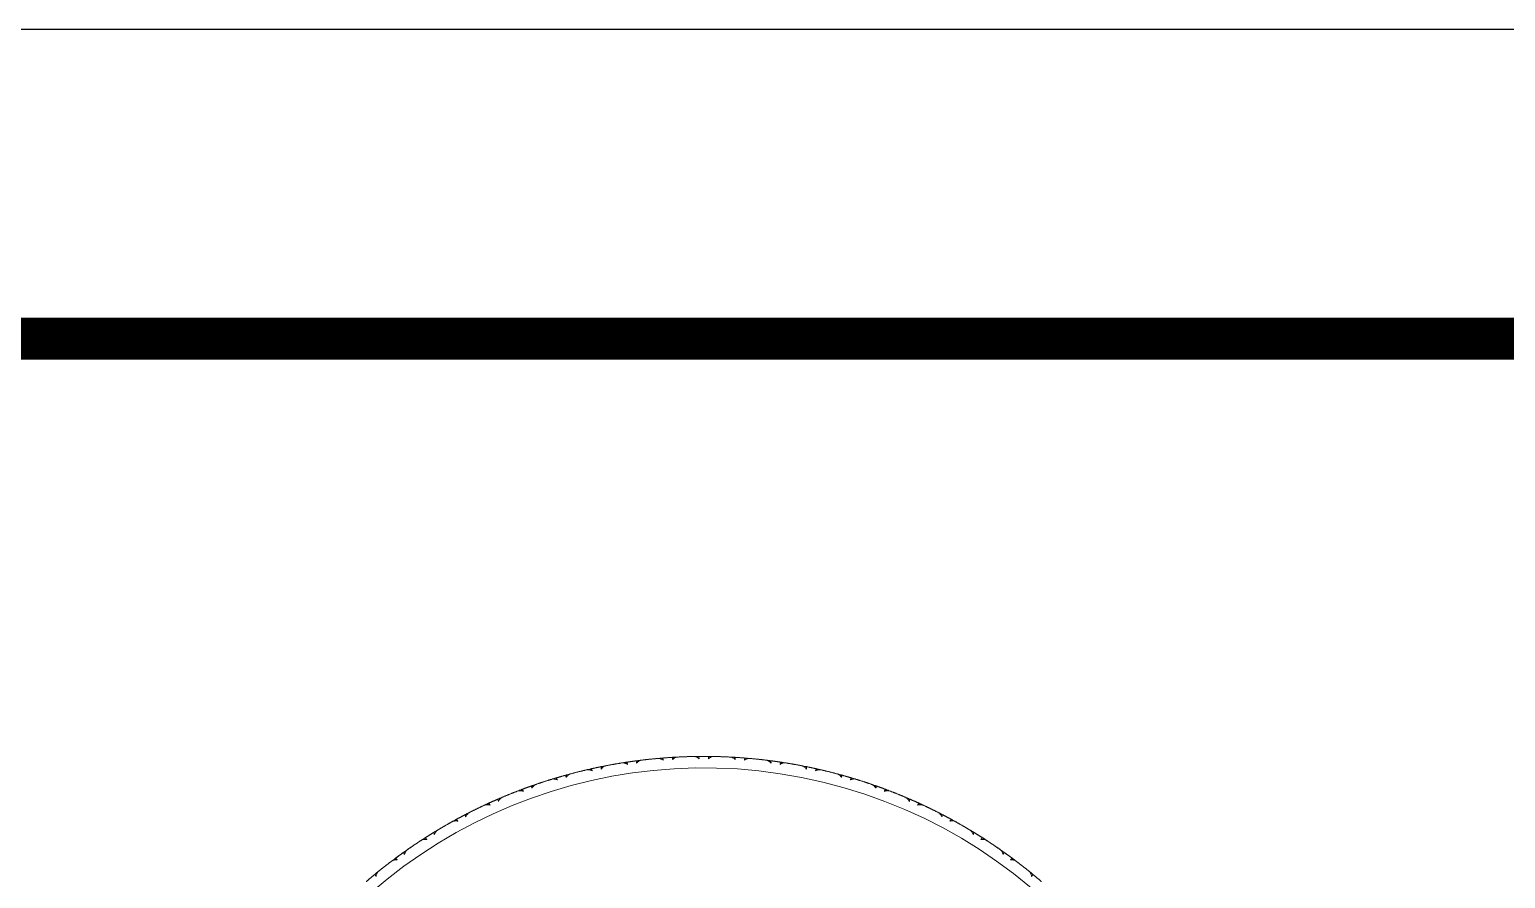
# Model space of a CAD drawing. Extents: x 1661 to 2451, y 0 to 579.
# Drawn here: x 2137.8 to 2202, y 541.9 to 578.8 of the extents above; entities that cross this region are included whole.
import ezdxf

# ---------------------------------------------------------------- set-up
doc = ezdxf.new("R2010")
doc.units = 0
doc.header["$LTSCALE"] = 10
doc.header["$MEASUREMENT"] = 0
doc.layers.get('0').update_dxf_attribs({"linetype": 'CONTINUOUS'})
doc.layers.add('1', color=7, linetype='CONTINUOUS')

msp = doc.modelspace()

# ---------------------------------------------------------------- linework, layer by layer
at = {"ltscale": 0.5}
msp.add_lwpolyline([(1660.681, 0), (2450.561, 0), (2450.561, 578.76), (1660.681, 578.76)], close=True, dxfattribs=at)
at = {"color": 5, "linetype": 'ByBlock', "lineweight": 200, "const_width": 1.82}
msp.add_lwpolyline([(1673.383, 24.782), (2437.783, 24.782), (2437.783, 565.322), (1673.383, 565.322)], close=True, dxfattribs=at)
at = {"layer": '1', "color": 7, "linetype": 'Continuous', "lineweight": 13}
msp.add_arc((2167.149, 524.674), 22, 0, 152.78344, dxfattribs=at)
at = {"layer": '1', "color": 7, "linetype": 'Continuous', "lineweight": 18}
for points, weights in [([(2165.304, 547.098), (2165.58, 547.12), (2165.856, 547.136)], [1, 0.9999245188, 1]), ([(2165.983, 547.143), (2166.364, 547.163), (2166.746, 547.17)], [1, 0.999856305361, 1]), ([(2166.873, 547.172), (2167.149, 547.175), (2167.426, 547.172)], [1, 0.9999245188, 1]), ([(2167.553, 547.17), (2167.935, 547.163), (2168.316, 547.143)], [1, 0.999856305361, 1]), ([(2168.443, 547.136), (2168.719, 547.12), (2168.995, 547.098)], [1, 0.9999245188, 1]), ([(2161.337, 546.41), (2161.705, 546.508), (2162.077, 546.594)], [1, 0.999856305361, 1]), ([(2162.201, 546.623), (2162.471, 546.684), (2162.742, 546.738)], [1, 0.9999245188, 1]), ([(2162.867, 546.762), (2163.242, 546.835), (2163.619, 546.895)], [1, 0.999856305361, 1]), ([(2163.745, 546.914), (2164.018, 546.956), (2164.292, 546.991)], [1, 0.9999245188, 1]), ([(2164.419, 547.007), (2164.797, 547.053), (2165.177, 547.087)], [1, 0.999856305361, 1]), ([(2169.122, 547.087), (2169.502, 547.053), (2169.88, 547.007)], [1, 0.999856305361, 1]), ([(2170.007, 546.991), (2170.281, 546.956), (2170.554, 546.914)], [1, 0.9999245188, 1]), ([(2170.68, 546.895), (2171.057, 546.835), (2171.432, 546.762)], [1, 0.999856305361, 1]), ([(2171.557, 546.738), (2171.828, 546.684), (2172.098, 546.623)], [1, 0.9999245188, 1]), ([(2172.222, 546.594), (2172.594, 546.508), (2172.962, 546.41)], [1, 0.999856305361, 1]), ([(2159.195, 545.72), (2159.453, 545.818), (2159.714, 545.91)], [1, 0.9999245188, 1]), ([(2159.835, 545.951), (2160.196, 546.075), (2160.56, 546.187)], [1, 0.999856305361, 1]), ([(2160.682, 546.224), (2160.947, 546.304), (2161.214, 546.376)], [1, 0.9999245188, 1]), ([(2173.085, 546.376), (2173.352, 546.304), (2173.617, 546.224)], [1, 0.9999245188, 1]), ([(2173.739, 546.187), (2174.103, 546.075), (2174.464, 545.951)], [1, 0.999856305361, 1]), ([(2174.585, 545.91), (2174.846, 545.818), (2175.104, 545.72)], [1, 0.9999245188, 1]), ([(2157.746, 545.114), (2157.997, 545.23), (2158.251, 545.339)], [1, 0.9999245188, 1]), ([(2158.368, 545.389), (2158.72, 545.538), (2159.076, 545.675)], [1, 0.999856305361, 1]), ([(2175.223, 545.675), (2175.579, 545.538), (2175.931, 545.389)], [1, 0.999856305361, 1]), ([(2176.048, 545.339), (2176.302, 545.23), (2176.553, 545.114)], [1, 0.9999245188, 1]), ([(2156.343, 544.409), (2156.586, 544.541), (2156.831, 544.668)], [1, 0.9999245188, 1]), ([(2156.945, 544.726), (2157.285, 544.899), (2157.63, 545.061)], [1, 0.999856305361, 1]), ([(2176.669, 545.061), (2177.014, 544.899), (2177.354, 544.726)], [1, 0.999856305361, 1]), ([(2177.468, 544.668), (2177.713, 544.541), (2177.956, 544.409)], [1, 0.9999245188, 1]), ([(2155.571, 543.966), (2155.898, 544.162), (2156.231, 544.347)], [1, 0.999856305361, 1]), ([(2178.068, 544.347), (2178.401, 544.162), (2178.728, 543.966)], [1, 0.999856305361, 1]), ([(2154.253, 543.111), (2154.566, 543.33), (2154.886, 543.537)], [1, 0.999856305361, 1]), ([(2154.993, 543.607), (2155.225, 543.756), (2155.462, 543.9)], [1, 0.9999245188, 1]), ([(2178.837, 543.9), (2179.074, 543.756), (2179.306, 543.607)], [1, 0.9999245188, 1]), ([(2179.413, 543.537), (2179.733, 543.33), (2180.046, 543.111)], [1, 0.999856305361, 1]), ([(2153.702, 542.713), (2153.923, 542.878), (2154.149, 543.038)], [1, 0.9999245188, 1]), ([(2180.15, 543.038), (2180.376, 542.878), (2180.597, 542.713)], [1, 0.9999245188, 1]), ([(2152.476, 541.731), (2152.686, 541.911), (2152.9, 542.086)], [1, 0.9999245188, 1]), ([(2152.999, 542.166), (2153.295, 542.406), (2153.6, 542.636)], [1, 0.999856305361, 1]), ([(2180.699, 542.636), (2181.004, 542.406), (2181.3, 542.166)], [1, 0.999856305361, 1]), ([(2181.399, 542.086), (2181.613, 541.911), (2181.823, 541.731)], [1, 0.9999245188, 1])]:
    msp.add_rational_spline(points, weights, degree=2, dxfattribs=at)
for points in [[(2165.644, 547.123), (2165.756, 547.131), (2165.869, 547.137), (2165.981, 547.143)], [(2165.856, 547.136), (2165.93, 547.141), (2166.078, 547.148), (2166.226, 547.155), (2166.301, 547.158)], [(2166.135, 547.151), (2166.143, 547.151), (2166.15, 547.151), (2166.157, 547.152)], [(2166.301, 547.158), (2166.322, 547.158), (2166.343, 547.159), (2166.364, 547.16)], [(2166.364, 547.16), (2166.385, 547.161), (2166.407, 547.161), (2166.428, 547.162)], [(2166.428, 547.162), (2166.502, 547.164), (2166.65, 547.168), (2166.799, 547.171), (2166.873, 547.172)], [(2166.572, 547.166), (2166.586, 547.166), (2166.6, 547.167), (2166.614, 547.167)], [(2166.8, 547.171), (2166.895, 547.172), (2166.99, 547.173), (2167.086, 547.173)], [(2167.086, 547.173), (2167.107, 547.174), (2167.128, 547.174), (2167.149, 547.174)], [(2167.149, 547.174), (2167.171, 547.174), (2167.192, 547.174), (2167.213, 547.173)], [(2167.213, 547.173), (2167.326, 547.173), (2167.439, 547.172), (2167.552, 547.17)], [(2167.426, 547.172), (2167.5, 547.171), (2167.649, 547.168), (2167.797, 547.164), (2167.871, 547.162)], [(2167.706, 547.167), (2167.713, 547.166), (2167.72, 547.166), (2167.727, 547.166)], [(2167.871, 547.162), (2167.892, 547.161), (2167.914, 547.161), (2167.935, 547.16)], [(2167.935, 547.16), (2167.956, 547.159), (2167.977, 547.158), (2167.998, 547.158)], [(2167.998, 547.158), (2168.073, 547.155), (2168.221, 547.148), (2168.369, 547.141), (2168.443, 547.136)], [(2168.142, 547.152), (2168.156, 547.151), (2168.17, 547.15), (2168.184, 547.15)], [(2168.37, 547.14), (2168.465, 547.135), (2168.56, 547.129), (2168.655, 547.123)], [(2161.645, 546.49), (2161.665, 546.495), (2161.686, 546.5), (2161.706, 546.505)], [(2161.706, 546.505), (2161.727, 546.51), (2161.747, 546.515), (2161.768, 546.52)], [(2161.768, 546.521), (2161.84, 546.538), (2161.984, 546.573), (2162.129, 546.606), (2162.201, 546.623)], [(2161.908, 546.554), (2161.921, 546.558), (2161.935, 546.561), (2161.949, 546.564)], [(2162.13, 546.606), (2162.223, 546.628), (2162.316, 546.648), (2162.409, 546.669)], [(2162.409, 546.669), (2162.43, 546.673), (2162.451, 546.677), (2162.471, 546.682)], [(2162.471, 546.682), (2162.492, 546.686), (2162.513, 546.691), (2162.534, 546.695)], [(2162.534, 546.695), (2162.644, 546.718), (2162.755, 546.74), (2162.866, 546.762)], [(2162.742, 546.738), (2162.815, 546.752), (2162.961, 546.781), (2163.107, 546.807), (2163.18, 546.821)], [(2163.017, 546.791), (2163.024, 546.792), (2163.031, 546.793), (2163.038, 546.795)], [(2163.18, 546.821), (2163.201, 546.824), (2163.222, 546.828), (2163.242, 546.832)], [(2163.242, 546.832), (2163.263, 546.835), (2163.284, 546.839), (2163.305, 546.843)], [(2163.305, 546.843), (2163.378, 546.855), (2163.525, 546.88), (2163.671, 546.903), (2163.745, 546.914)], [(2163.447, 546.867), (2163.461, 546.869), (2163.474, 546.871), (2163.488, 546.874)], [(2163.672, 546.903), (2163.766, 546.918), (2163.861, 546.932), (2163.955, 546.946)], [(2163.955, 546.946), (2163.976, 546.949), (2163.997, 546.952), (2164.018, 546.955)], [(2164.018, 546.955), (2164.039, 546.958), (2164.06, 546.96), (2164.081, 546.963)], [(2164.081, 546.963), (2164.193, 546.979), (2164.305, 546.993), (2164.417, 547.007)], [(2164.292, 546.991), (2164.366, 547.001), (2164.513, 547.019), (2164.66, 547.036), (2164.734, 547.044)], [(2164.57, 547.025), (2164.577, 547.026), (2164.584, 547.027), (2164.591, 547.028)], [(2164.734, 547.044), (2164.755, 547.046), (2164.777, 547.048), (2164.798, 547.05)], [(2164.798, 547.05), (2164.819, 547.052), (2164.84, 547.055), (2164.861, 547.057)], [(2164.861, 547.057), (2164.935, 547.064), (2165.083, 547.079), (2165.23, 547.092), (2165.304, 547.098)], [(2165.004, 547.071), (2165.018, 547.072), (2165.032, 547.074), (2165.046, 547.075)], [(2165.231, 547.092), (2165.326, 547.1), (2165.421, 547.107), (2165.516, 547.114)], [(2165.517, 547.114), (2165.538, 547.116), (2165.559, 547.117), (2165.58, 547.119)], [(2165.58, 547.119), (2165.601, 547.12), (2165.622, 547.122), (2165.643, 547.123)], [(2168.656, 547.123), (2168.677, 547.122), (2168.698, 547.12), (2168.719, 547.119)], [(2168.719, 547.119), (2168.74, 547.117), (2168.761, 547.116), (2168.782, 547.114)], [(2168.783, 547.114), (2168.895, 547.106), (2169.008, 547.097), (2169.12, 547.087)], [(2168.995, 547.098), (2169.069, 547.092), (2169.216, 547.079), (2169.364, 547.064), (2169.438, 547.057)], [(2169.273, 547.073), (2169.281, 547.072), (2169.288, 547.072), (2169.295, 547.071)], [(2169.438, 547.057), (2169.459, 547.055), (2169.48, 547.052), (2169.501, 547.05)], [(2169.501, 547.05), (2169.522, 547.048), (2169.543, 547.046), (2169.564, 547.044)], [(2169.565, 547.044), (2169.639, 547.036), (2169.786, 547.019), (2169.933, 547.001), (2170.007, 546.991)], [(2169.708, 547.028), (2169.721, 547.026), (2169.735, 547.024), (2169.749, 547.023)], [(2169.934, 547.001), (2170.029, 546.989), (2170.123, 546.976), (2170.218, 546.963)], [(2170.218, 546.963), (2170.239, 546.96), (2170.26, 546.958), (2170.281, 546.955)], [(2170.281, 546.955), (2170.302, 546.952), (2170.323, 546.949), (2170.344, 546.946)], [(2170.344, 546.946), (2170.456, 546.93), (2170.567, 546.913), (2170.679, 546.895)], [(2170.554, 546.914), (2170.628, 546.903), (2170.774, 546.88), (2170.921, 546.855), (2170.994, 546.843)], [(2170.831, 546.87), (2170.838, 546.869), (2170.845, 546.868), (2170.852, 546.867)], [(2170.994, 546.843), (2171.015, 546.839), (2171.036, 546.835), (2171.057, 546.832)], [(2171.057, 546.832), (2171.077, 546.828), (2171.098, 546.824), (2171.119, 546.821)], [(2171.119, 546.821), (2171.192, 546.807), (2171.338, 546.781), (2171.484, 546.752), (2171.557, 546.738)], [(2171.261, 546.795), (2171.274, 546.792), (2171.288, 546.79), (2171.302, 546.787)], [(2171.485, 546.752), (2171.578, 546.734), (2171.672, 546.715), (2171.765, 546.695)], [(2171.765, 546.695), (2171.786, 546.691), (2171.807, 546.686), (2171.828, 546.682)], [(2171.828, 546.682), (2171.848, 546.677), (2171.869, 546.673), (2171.89, 546.669)], [(2171.89, 546.669), (2172, 546.645), (2172.11, 546.62), (2172.22, 546.595)], [(2172.098, 546.623), (2172.17, 546.606), (2172.315, 546.573), (2172.459, 546.538), (2172.531, 546.521)], [(2172.37, 546.559), (2172.377, 546.558), (2172.384, 546.556), (2172.391, 546.554)], [(2172.531, 546.52), (2172.552, 546.515), (2172.572, 546.51), (2172.593, 546.505)], [(2172.593, 546.505), (2172.613, 546.5), (2172.634, 546.495), (2172.654, 546.49)], [(2159.514, 545.838), (2159.62, 545.877), (2159.727, 545.914), (2159.833, 545.951)], [(2159.714, 545.91), (2159.784, 545.934), (2159.925, 545.982), (2160.066, 546.029), (2160.136, 546.053)], [(2159.979, 546), (2159.986, 546.003), (2159.993, 546.005), (2160, 546.007)], [(2160.136, 546.053), (2160.156, 546.059), (2160.176, 546.066), (2160.197, 546.072)], [(2160.197, 546.072), (2160.217, 546.079), (2160.237, 546.085), (2160.257, 546.092)], [(2160.257, 546.092), (2160.328, 546.115), (2160.469, 546.159), (2160.611, 546.203), (2160.682, 546.224)], [(2160.394, 546.136), (2160.408, 546.14), (2160.421, 546.144), (2160.434, 546.148)], [(2160.612, 546.203), (2160.703, 546.231), (2160.795, 546.258), (2160.886, 546.284)], [(2160.887, 546.284), (2160.907, 546.29), (2160.927, 546.296), (2160.948, 546.302)], [(2160.948, 546.302), (2160.968, 546.308), (2160.988, 546.314), (2161.009, 546.319)], [(2161.009, 546.319), (2161.118, 546.35), (2161.226, 546.38), (2161.335, 546.409)], [(2161.214, 546.376), (2161.285, 546.396), (2161.429, 546.435), (2161.572, 546.472), (2161.644, 546.49)], [(2161.484, 546.449), (2161.491, 546.45), (2161.498, 546.452), (2161.505, 546.454)], [(2172.655, 546.49), (2172.727, 546.472), (2172.87, 546.435), (2173.014, 546.396), (2173.085, 546.376)], [(2172.794, 546.454), (2172.807, 546.451), (2172.821, 546.447), (2172.834, 546.444)], [(2173.014, 546.396), (2173.106, 546.371), (2173.198, 546.345), (2173.29, 546.319)], [(2173.29, 546.319), (2173.311, 546.314), (2173.331, 546.308), (2173.351, 546.302)], [(2173.351, 546.302), (2173.372, 546.296), (2173.392, 546.29), (2173.412, 546.284)], [(2173.413, 546.284), (2173.521, 546.253), (2173.629, 546.221), (2173.737, 546.188)], [(2173.617, 546.224), (2173.688, 546.203), (2173.83, 546.159), (2173.971, 546.115), (2174.042, 546.092)], [(2173.884, 546.142), (2173.891, 546.14), (2173.898, 546.138), (2173.905, 546.136)], [(2174.042, 546.092), (2174.062, 546.085), (2174.082, 546.079), (2174.102, 546.072)], [(2174.102, 546.072), (2174.122, 546.066), (2174.143, 546.059), (2174.163, 546.053)], [(2174.163, 546.053), (2174.233, 546.029), (2174.374, 545.982), (2174.515, 545.934), (2174.585, 545.91)], [(2174.299, 546.007), (2174.313, 546.003), (2174.326, 545.998), (2174.339, 545.994)], [(2174.515, 545.934), (2174.605, 545.903), (2174.695, 545.871), (2174.785, 545.838)], [(2157.94, 545.202), (2157.959, 545.211), (2157.979, 545.22), (2157.998, 545.228)], [(2157.998, 545.228), (2158.017, 545.237), (2158.037, 545.245), (2158.056, 545.254)], [(2158.056, 545.254), (2158.159, 545.3), (2158.263, 545.345), (2158.367, 545.389)], [(2158.251, 545.339), (2158.319, 545.369), (2158.456, 545.427), (2158.593, 545.483), (2158.662, 545.511)], [(2158.509, 545.448), (2158.515, 545.451), (2158.522, 545.454), (2158.529, 545.457)], [(2158.662, 545.511), (2158.682, 545.519), (2158.701, 545.527), (2158.721, 545.535)], [(2158.721, 545.535), (2158.74, 545.543), (2158.76, 545.551), (2158.78, 545.559)], [(2158.78, 545.559), (2158.849, 545.587), (2158.987, 545.641), (2159.125, 545.694), (2159.195, 545.72)], [(2158.914, 545.612), (2158.927, 545.617), (2158.94, 545.622), (2158.953, 545.627)], [(2159.126, 545.694), (2159.215, 545.728), (2159.305, 545.762), (2159.394, 545.795)], [(2159.394, 545.795), (2159.414, 545.802), (2159.434, 545.809), (2159.454, 545.817)], [(2159.454, 545.817), (2159.474, 545.824), (2159.494, 545.831), (2159.514, 545.838)], [(2174.785, 545.838), (2174.805, 545.831), (2174.825, 545.824), (2174.845, 545.817)], [(2174.845, 545.817), (2174.865, 545.809), (2174.885, 545.802), (2174.905, 545.795)], [(2174.905, 545.795), (2175.011, 545.756), (2175.116, 545.716), (2175.222, 545.676)], [(2175.104, 545.72), (2175.174, 545.694), (2175.312, 545.641), (2175.45, 545.587), (2175.519, 545.559)], [(2175.365, 545.62), (2175.372, 545.617), (2175.379, 545.615), (2175.385, 545.612)], [(2175.519, 545.559), (2175.539, 545.551), (2175.559, 545.543), (2175.578, 545.535)], [(2175.578, 545.535), (2175.598, 545.527), (2175.617, 545.519), (2175.637, 545.511)], [(2175.637, 545.511), (2175.706, 545.483), (2175.843, 545.427), (2175.98, 545.369), (2176.048, 545.339)], [(2175.77, 545.457), (2175.783, 545.451), (2175.796, 545.446), (2175.809, 545.44)], [(2175.98, 545.368), (2176.068, 545.331), (2176.156, 545.293), (2176.243, 545.254)], [(2176.243, 545.254), (2176.262, 545.246), (2176.282, 545.237), (2176.301, 545.228)], [(2176.301, 545.228), (2176.32, 545.22), (2176.34, 545.211), (2176.359, 545.202)], [(2156.586, 544.54), (2156.605, 544.55), (2156.624, 544.56), (2156.642, 544.57)], [(2156.643, 544.57), (2156.742, 544.622), (2156.843, 544.674), (2156.943, 544.726)], [(2156.831, 544.668), (2156.897, 544.702), (2157.029, 544.77), (2157.162, 544.836), (2157.229, 544.868)], [(2157.081, 544.795), (2157.087, 544.798), (2157.094, 544.801), (2157.1, 544.805)], [(2157.229, 544.868), (2157.248, 544.878), (2157.267, 544.887), (2157.286, 544.896)], [(2157.286, 544.896), (2157.305, 544.906), (2157.324, 544.915), (2157.343, 544.924)], [(2157.343, 544.924), (2157.41, 544.957), (2157.544, 545.021), (2157.679, 545.083), (2157.746, 545.114)], [(2157.473, 544.986), (2157.486, 544.993), (2157.498, 544.999), (2157.511, 545.004)], [(2157.679, 545.084), (2157.766, 545.124), (2157.853, 545.163), (2157.94, 545.202)], [(2176.359, 545.202), (2176.462, 545.156), (2176.565, 545.109), (2176.667, 545.061)], [(2176.553, 545.114), (2176.62, 545.083), (2176.755, 545.021), (2176.889, 544.957), (2176.956, 544.924)], [(2176.806, 544.996), (2176.813, 544.993), (2176.819, 544.99), (2176.826, 544.986)], [(2176.956, 544.924), (2176.975, 544.915), (2176.994, 544.906), (2177.013, 544.896)], [(2177.013, 544.896), (2177.032, 544.887), (2177.051, 544.878), (2177.07, 544.869)], [(2177.07, 544.868), (2177.137, 544.836), (2177.27, 544.77), (2177.402, 544.702), (2177.468, 544.668)], [(2177.199, 544.805), (2177.211, 544.798), (2177.224, 544.792), (2177.236, 544.786)], [(2177.402, 544.702), (2177.487, 544.658), (2177.572, 544.614), (2177.656, 544.57)], [(2177.656, 544.57), (2177.675, 544.56), (2177.694, 544.55), (2177.713, 544.54)], [(2155.28, 543.788), (2155.376, 543.848), (2155.473, 543.907), (2155.569, 543.965)], [(2155.462, 543.9), (2155.525, 543.938), (2155.652, 544.015), (2155.78, 544.09), (2155.844, 544.127)], [(2155.702, 544.044), (2155.708, 544.047), (2155.714, 544.051), (2155.72, 544.055)], [(2155.845, 544.127), (2155.863, 544.138), (2155.881, 544.149), (2155.899, 544.159)], [(2155.899, 544.159), (2155.918, 544.17), (2155.936, 544.18), (2155.955, 544.191)], [(2155.955, 544.191), (2156.019, 544.228), (2156.148, 544.301), (2156.278, 544.373), (2156.343, 544.409)], [(2156.08, 544.262), (2156.092, 544.269), (2156.104, 544.276), (2156.116, 544.283)], [(2156.279, 544.373), (2156.362, 544.419), (2156.446, 544.465), (2156.53, 544.51)], [(2156.53, 544.51), (2156.549, 544.52), (2156.568, 544.53), (2156.586, 544.54)], [(2177.713, 544.54), (2177.731, 544.53), (2177.75, 544.52), (2177.769, 544.51)], [(2177.769, 544.51), (2177.868, 544.457), (2177.967, 544.403), (2178.066, 544.348)], [(2177.956, 544.409), (2178.021, 544.373), (2178.151, 544.301), (2178.28, 544.228), (2178.344, 544.191)], [(2178.2, 544.273), (2178.207, 544.269), (2178.213, 544.266), (2178.219, 544.262)], [(2178.344, 544.191), (2178.363, 544.18), (2178.381, 544.17), (2178.399, 544.159)], [(2178.399, 544.159), (2178.418, 544.149), (2178.436, 544.138), (2178.454, 544.127)], [(2178.455, 544.127), (2178.519, 544.09), (2178.647, 544.015), (2178.774, 543.938), (2178.837, 543.9)], [(2178.579, 544.055), (2178.591, 544.047), (2178.603, 544.04), (2178.615, 544.033)], [(2178.775, 543.938), (2178.856, 543.888), (2178.938, 543.839), (2179.019, 543.788)], [(2154.149, 543.038), (2154.21, 543.08), (2154.331, 543.166), (2154.453, 543.249), (2154.515, 543.291)], [(2154.515, 543.291), (2154.533, 543.303), (2154.55, 543.315), (2154.568, 543.327)], [(2154.568, 543.327), (2154.585, 543.339), (2154.603, 543.351), (2154.62, 543.362)], [(2154.621, 543.362), (2154.682, 543.404), (2154.806, 543.486), (2154.93, 543.567), (2154.993, 543.607)], [(2154.74, 543.442), (2154.752, 543.45), (2154.764, 543.458), (2154.775, 543.465)], [(2154.931, 543.567), (2155.011, 543.619), (2155.092, 543.67), (2155.172, 543.721)], [(2155.172, 543.721), (2155.19, 543.732), (2155.208, 543.743), (2155.226, 543.755)], [(2155.226, 543.755), (2155.244, 543.766), (2155.262, 543.777), (2155.28, 543.788)], [(2179.019, 543.788), (2179.037, 543.777), (2179.055, 543.766), (2179.073, 543.755)], [(2179.073, 543.755), (2179.091, 543.743), (2179.109, 543.732), (2179.126, 543.721)], [(2179.127, 543.721), (2179.222, 543.661), (2179.317, 543.6), (2179.412, 543.538)], [(2179.306, 543.607), (2179.369, 543.567), (2179.493, 543.486), (2179.617, 543.404), (2179.678, 543.362)], [(2179.541, 543.454), (2179.547, 543.45), (2179.553, 543.446), (2179.559, 543.442)], [(2179.679, 543.362), (2179.696, 543.351), (2179.714, 543.339), (2179.731, 543.327)], [(2179.731, 543.327), (2179.749, 543.315), (2179.766, 543.303), (2179.784, 543.291)], [(2179.784, 543.291), (2179.846, 543.249), (2179.968, 543.166), (2180.089, 543.08), (2180.15, 543.038)], [(2153.347, 542.443), (2153.406, 542.488), (2153.524, 542.579), (2153.642, 542.668), (2153.702, 542.713)], [(2153.643, 542.669), (2153.719, 542.726), (2153.796, 542.783), (2153.873, 542.839)], [(2153.873, 542.839), (2153.89, 542.851), (2153.907, 542.864), (2153.924, 542.876)], [(2153.924, 542.876), (2153.941, 542.889), (2153.959, 542.901), (2153.976, 542.914)], [(2153.976, 542.914), (2154.067, 542.98), (2154.159, 543.045), (2154.252, 543.11)], [(2154.378, 543.198), (2154.384, 543.202), (2154.39, 543.206), (2154.396, 543.21)], [(2179.903, 543.21), (2179.914, 543.202), (2179.926, 543.194), (2179.937, 543.186)], [(2180.09, 543.08), (2180.168, 543.025), (2180.246, 542.97), (2180.323, 542.914)], [(2180.323, 542.914), (2180.34, 542.901), (2180.358, 542.889), (2180.375, 542.876)], [(2180.375, 542.876), (2180.392, 542.864), (2180.409, 542.852), (2180.426, 542.839)], [(2180.426, 542.839), (2180.517, 542.772), (2180.608, 542.705), (2180.698, 542.637)], [(2180.597, 542.713), (2180.657, 542.668), (2180.775, 542.579), (2180.893, 542.488), (2180.952, 542.443)], [(2152.736, 541.95), (2152.822, 542.023), (2152.91, 542.094), (2152.997, 542.165)], [(2152.9, 542.086), (2152.957, 542.133), (2153.072, 542.226), (2153.189, 542.319), (2153.247, 542.364)], [(2153.117, 542.262), (2153.123, 542.266), (2153.129, 542.271), (2153.134, 542.275)], [(2153.247, 542.365), (2153.264, 542.378), (2153.28, 542.391), (2153.297, 542.404)], [(2153.297, 542.404), (2153.314, 542.417), (2153.33, 542.43), (2153.347, 542.443)], [(2153.461, 542.531), (2153.472, 542.539), (2153.483, 542.548), (2153.494, 542.556)], [(2180.821, 542.544), (2180.826, 542.54), (2180.832, 542.535), (2180.838, 542.531)], [(2180.952, 542.443), (2180.968, 542.43), (2180.985, 542.417), (2181.002, 542.404)], [(2181.002, 542.404), (2181.019, 542.391), (2181.035, 542.378), (2181.052, 542.365)], [(2181.052, 542.364), (2181.11, 542.319), (2181.227, 542.226), (2181.342, 542.133), (2181.399, 542.086)], [(2181.165, 542.275), (2181.176, 542.267), (2181.187, 542.258), (2181.198, 542.249)], [(2181.342, 542.132), (2181.416, 542.072), (2181.49, 542.012), (2181.563, 541.95)], [(2152.638, 541.869), (2152.654, 541.882), (2152.671, 541.896), (2152.687, 541.91)], [(2152.687, 541.91), (2152.703, 541.923), (2152.719, 541.937), (2152.735, 541.95)], [(2181.563, 541.95), (2181.58, 541.937), (2181.596, 541.923), (2181.612, 541.91)], [(2181.612, 541.91), (2181.628, 541.896), (2181.645, 541.882), (2181.661, 541.869)]]:
    msp.add_open_spline(points, degree=3, dxfattribs=at)
for points, knots in [([(2165.785, 547.032), (2165.784, 547.049), (2165.784, 547.063), (2165.788, 547.083), (2165.79, 547.089), (2165.795, 547.099), (2165.797, 547.104), (2165.807, 547.117), (2165.815, 547.124), (2165.829, 547.131), (2165.834, 547.133), (2165.844, 547.135), (2165.85, 547.136), (2165.856, 547.136)], [0, 0, 0, 0, 0.25, 0.25, 0.375, 0.375, 0.5, 0.5, 0.75, 0.75, 0.875, 0.875, 1, 1, 1, 1]), ([(2165.983, 547.143), (2165.97, 547.143), (2165.955, 547.139), (2165.924, 547.128), (2165.908, 547.121), (2165.874, 547.101), (2165.857, 547.09), (2165.821, 547.063), (2165.803, 547.048), (2165.785, 547.032)], [0, 0, 0, 0, 0.25, 0.25, 0.5, 0.5, 0.75, 0.75, 1, 1, 1, 1]), ([(2166.951, 547.073), (2166.932, 547.088), (2166.913, 547.101), (2166.876, 547.125), (2166.858, 547.135), (2166.832, 547.148), (2166.823, 547.152), (2166.806, 547.158), (2166.798, 547.161), (2166.774, 547.168), (2166.759, 547.17), (2166.746, 547.17)], [0, 0, 0, 0, 0.25, 0.25, 0.5, 0.5, 0.625, 0.625, 0.75, 0.75, 1, 1, 1, 1]), ([(2166.873, 547.172), (2166.885, 547.172), (2166.896, 547.17), (2166.91, 547.164), (2166.915, 547.162), (2166.923, 547.156), (2166.927, 547.152), (2166.937, 547.14), (2166.942, 547.129), (2166.948, 547.111), (2166.949, 547.104), (2166.951, 547.089), (2166.951, 547.081), (2166.951, 547.073)], [0, 0, 0, 0, 0.25, 0.25, 0.375, 0.375, 0.5, 0.5, 0.75, 0.75, 0.875, 0.875, 1, 1, 1, 1]), ([(2167.348, 547.073), (2167.348, 547.089), (2167.349, 547.104), (2167.355, 547.123), (2167.357, 547.129), (2167.362, 547.139), (2167.365, 547.144), (2167.376, 547.156), (2167.384, 547.162), (2167.398, 547.168), (2167.403, 547.17), (2167.414, 547.172), (2167.42, 547.172), (2167.426, 547.172)], [0, 0, 0, 0, 0.25, 0.25, 0.375, 0.375, 0.5, 0.5, 0.75, 0.75, 0.875, 0.875, 1, 1, 1, 1]), ([(2167.553, 547.17), (2167.54, 547.17), (2167.525, 547.168), (2167.493, 547.159), (2167.477, 547.153), (2167.442, 547.136), (2167.423, 547.125), (2167.386, 547.101), (2167.367, 547.088), (2167.348, 547.073)], [0, 0, 0, 0, 0.25, 0.25, 0.5, 0.5, 0.75, 0.75, 1, 1, 1, 1]), ([(2168.514, 547.032), (2168.496, 547.048), (2168.478, 547.063), (2168.443, 547.09), (2168.425, 547.101), (2168.4, 547.116), (2168.392, 547.12), (2168.375, 547.128), (2168.367, 547.131), (2168.344, 547.139), (2168.329, 547.143), (2168.316, 547.143)], [0, 0, 0, 0, 0.25, 0.25, 0.5, 0.5, 0.625, 0.625, 0.75, 0.75, 1, 1, 1, 1]), ([(2168.443, 547.136), (2168.455, 547.136), (2168.466, 547.133), (2168.48, 547.126), (2168.484, 547.123), (2168.492, 547.117), (2168.495, 547.113), (2168.505, 547.1), (2168.509, 547.089), (2168.513, 547.07), (2168.514, 547.063), (2168.515, 547.048), (2168.515, 547.04), (2168.514, 547.032)], [0, 0, 0, 0, 0.25, 0.25, 0.375, 0.375, 0.5, 0.5, 0.75, 0.75, 0.875, 0.875, 1, 1, 1, 1]), ([(2162.299, 546.542), (2162.276, 546.553), (2162.255, 546.562), (2162.214, 546.578), (2162.194, 546.584), (2162.166, 546.591), (2162.157, 546.593), (2162.139, 546.596), (2162.13, 546.597), (2162.105, 546.598), (2162.09, 546.597), (2162.077, 546.594)], [0, 0, 0, 0, 0.25, 0.25, 0.5, 0.5, 0.625, 0.625, 0.75, 0.75, 1, 1, 1, 1]), ([(2162.201, 546.623), (2162.213, 546.625), (2162.224, 546.626), (2162.239, 546.623), (2162.244, 546.622), (2162.254, 546.617), (2162.258, 546.615), (2162.271, 546.605), (2162.278, 546.596), (2162.287, 546.578), (2162.29, 546.572), (2162.295, 546.558), (2162.297, 546.55), (2162.299, 546.542)], [0, 0, 0, 0, 0.25, 0.25, 0.375, 0.375, 0.5, 0.5, 0.75, 0.75, 0.875, 0.875, 1, 1, 1, 1]), ([(2162.686, 546.624), (2162.683, 546.641), (2162.682, 546.656), (2162.683, 546.675), (2162.684, 546.681), (2162.687, 546.693), (2162.689, 546.698), (2162.696, 546.712), (2162.703, 546.72), (2162.716, 546.728), (2162.721, 546.731), (2162.731, 546.735), (2162.736, 546.737), (2162.742, 546.738)], [0, 0, 0, 0, 0.25, 0.25, 0.375, 0.375, 0.5, 0.5, 0.75, 0.75, 0.875, 0.875, 1, 1, 1, 1]), ([(2162.867, 546.762), (2162.854, 546.76), (2162.84, 546.754), (2162.811, 546.739), (2162.796, 546.729), (2162.765, 546.706), (2162.749, 546.692), (2162.718, 546.661), (2162.702, 546.643), (2162.686, 546.624)], [0, 0, 0, 0, 0.25, 0.25, 0.5, 0.5, 0.75, 0.75, 1, 1, 1, 1]), ([(2163.836, 546.827), (2163.814, 546.839), (2163.794, 546.85), (2163.754, 546.869), (2163.735, 546.876), (2163.707, 546.885), (2163.698, 546.888), (2163.68, 546.892), (2163.672, 546.893), (2163.647, 546.897), (2163.632, 546.897), (2163.619, 546.895)], [0, 0, 0, 0, 0.25, 0.25, 0.5, 0.5, 0.625, 0.625, 0.75, 0.75, 1, 1, 1, 1]), ([(2163.745, 546.914), (2163.756, 546.916), (2163.767, 546.916), (2163.782, 546.912), (2163.787, 546.91), (2163.796, 546.905), (2163.801, 546.902), (2163.813, 546.892), (2163.819, 546.882), (2163.827, 546.864), (2163.829, 546.858), (2163.833, 546.843), (2163.835, 546.835), (2163.836, 546.827)], [0, 0, 0, 0, 0.25, 0.25, 0.375, 0.375, 0.5, 0.5, 0.75, 0.75, 0.875, 0.875, 1, 1, 1, 1]), ([(2164.228, 546.882), (2164.226, 546.899), (2164.226, 546.914), (2164.228, 546.933), (2164.23, 546.939), (2164.234, 546.95), (2164.236, 546.955), (2164.244, 546.969), (2164.252, 546.976), (2164.265, 546.984), (2164.27, 546.986), (2164.281, 546.989), (2164.286, 546.991), (2164.292, 546.991)], [0, 0, 0, 0, 0.25, 0.25, 0.375, 0.375, 0.5, 0.5, 0.75, 0.75, 0.875, 0.875, 1, 1, 1, 1]), ([(2164.419, 547.007), (2164.405, 547.006), (2164.391, 547.001), (2164.361, 546.988), (2164.345, 546.979), (2164.313, 546.958), (2164.296, 546.945), (2164.263, 546.916), (2164.246, 546.9), (2164.228, 546.882)], [0, 0, 0, 0, 0.25, 0.25, 0.5, 0.5, 0.75, 0.75, 1, 1, 1, 1]), ([(2165.389, 547.004), (2165.369, 547.018), (2165.349, 547.03), (2165.31, 547.051), (2165.292, 547.06), (2165.265, 547.071), (2165.256, 547.074), (2165.239, 547.08), (2165.23, 547.082), (2165.206, 547.087), (2165.191, 547.088), (2165.177, 547.087)], [0, 0, 0, 0, 0.25, 0.25, 0.5, 0.5, 0.625, 0.625, 0.75, 0.75, 1, 1, 1, 1]), ([(2165.304, 547.098), (2165.316, 547.099), (2165.327, 547.098), (2165.342, 547.093), (2165.347, 547.091), (2165.355, 547.085), (2165.359, 547.082), (2165.37, 547.07), (2165.376, 547.06), (2165.383, 547.042), (2165.385, 547.035), (2165.388, 547.021), (2165.389, 547.013), (2165.389, 547.004)], [0, 0, 0, 0, 0.25, 0.25, 0.375, 0.375, 0.5, 0.5, 0.75, 0.75, 0.875, 0.875, 1, 1, 1, 1]), ([(2168.91, 547.004), (2168.911, 547.021), (2168.914, 547.036), (2168.92, 547.054), (2168.923, 547.06), (2168.929, 547.07), (2168.932, 547.074), (2168.943, 547.086), (2168.952, 547.091), (2168.967, 547.096), (2168.972, 547.097), (2168.983, 547.098), (2168.989, 547.098), (2168.995, 547.098)], [0, 0, 0, 0, 0.25, 0.25, 0.375, 0.375, 0.5, 0.5, 0.75, 0.75, 0.875, 0.875, 1, 1, 1, 1]), ([(2169.122, 547.087), (2169.108, 547.088), (2169.093, 547.087), (2169.061, 547.08), (2169.044, 547.075), (2169.008, 547.061), (2168.989, 547.051), (2168.95, 547.03), (2168.93, 547.018), (2168.91, 547.004)], [0, 0, 0, 0, 0.25, 0.25, 0.5, 0.5, 0.75, 0.75, 1, 1, 1, 1]), ([(2170.07, 546.882), (2170.053, 546.9), (2170.036, 546.916), (2170.003, 546.945), (2169.987, 546.957), (2169.963, 546.974), (2169.955, 546.979), (2169.939, 546.987), (2169.931, 546.991), (2169.908, 547.001), (2169.894, 547.006), (2169.88, 547.007)], [0, 0, 0, 0, 0.25, 0.25, 0.5, 0.5, 0.625, 0.625, 0.75, 0.75, 1, 1, 1, 1]), ([(2170.007, 546.991), (2170.019, 546.99), (2170.029, 546.987), (2170.043, 546.979), (2170.047, 546.976), (2170.054, 546.969), (2170.057, 546.964), (2170.066, 546.951), (2170.07, 546.94), (2170.072, 546.92), (2170.073, 546.913), (2170.072, 546.899), (2170.072, 546.891), (2170.07, 546.882)], [0, 0, 0, 0, 0.25, 0.25, 0.375, 0.375, 0.5, 0.5, 0.75, 0.75, 0.875, 0.875, 1, 1, 1, 1]), ([(2170.463, 546.827), (2170.465, 546.844), (2170.469, 546.858), (2170.477, 546.876), (2170.48, 546.881), (2170.487, 546.891), (2170.49, 546.895), (2170.502, 546.906), (2170.511, 546.911), (2170.527, 546.915), (2170.532, 546.915), (2170.543, 546.916), (2170.549, 546.915), (2170.554, 546.914)], [0, 0, 0, 0, 0.25, 0.25, 0.375, 0.375, 0.5, 0.5, 0.75, 0.75, 0.875, 0.875, 1, 1, 1, 1]), ([(2170.68, 546.895), (2170.667, 546.897), (2170.652, 546.897), (2170.62, 546.892), (2170.602, 546.888), (2170.565, 546.876), (2170.545, 546.869), (2170.505, 546.85), (2170.485, 546.839), (2170.463, 546.827)], [0, 0, 0, 0, 0.25, 0.25, 0.5, 0.5, 0.75, 0.75, 1, 1, 1, 1]), ([(2171.613, 546.624), (2171.597, 546.643), (2171.581, 546.66), (2171.55, 546.691), (2171.534, 546.705), (2171.511, 546.723), (2171.504, 546.729), (2171.489, 546.738), (2171.481, 546.743), (2171.459, 546.754), (2171.445, 546.76), (2171.432, 546.762)], [0, 0, 0, 0, 0.25, 0.25, 0.5, 0.5, 0.625, 0.625, 0.75, 0.75, 1, 1, 1, 1]), ([(2171.557, 546.738), (2171.568, 546.735), (2171.579, 546.731), (2171.592, 546.723), (2171.595, 546.719), (2171.602, 546.712), (2171.605, 546.707), (2171.613, 546.693), (2171.616, 546.682), (2171.617, 546.662), (2171.617, 546.655), (2171.616, 546.641), (2171.614, 546.633), (2171.613, 546.624)], [0, 0, 0, 0, 0.25, 0.25, 0.375, 0.375, 0.5, 0.5, 0.75, 0.75, 0.875, 0.875, 1, 1, 1, 1]), ([(2172, 546.542), (2172.004, 546.558), (2172.009, 546.572), (2172.018, 546.59), (2172.021, 546.595), (2172.028, 546.604), (2172.032, 546.608), (2172.045, 546.618), (2172.054, 546.622), (2172.07, 546.625), (2172.075, 546.625), (2172.086, 546.625), (2172.092, 546.624), (2172.098, 546.623)], [0, 0, 0, 0, 0.25, 0.25, 0.375, 0.375, 0.5, 0.5, 0.75, 0.75, 0.875, 0.875, 1, 1, 1, 1]), ([(2172.222, 546.594), (2172.209, 546.597), (2172.194, 546.598), (2172.161, 546.596), (2172.143, 546.593), (2172.105, 546.584), (2172.085, 546.578), (2172.044, 546.562), (2172.023, 546.553), (2172, 546.542)], [0, 0, 0, 0, 0.25, 0.25, 0.5, 0.5, 0.75, 0.75, 1, 1, 1, 1]), ([(2159.675, 545.79), (2159.669, 545.805), (2159.666, 545.82), (2159.664, 545.839), (2159.664, 545.845), (2159.666, 545.857), (2159.667, 545.863), (2159.672, 545.878), (2159.678, 545.886), (2159.69, 545.897), (2159.694, 545.9), (2159.704, 545.905), (2159.709, 545.908), (2159.714, 545.91)], [0, 0, 0, 0, 0.25, 0.25, 0.375, 0.375, 0.5, 0.5, 0.75, 0.75, 0.875, 0.875, 1, 1, 1, 1]), ([(2159.835, 545.951), (2159.822, 545.947), (2159.809, 545.94), (2159.782, 545.921), (2159.769, 545.909), (2159.741, 545.881), (2159.728, 545.865), (2159.701, 545.83), (2159.688, 545.811), (2159.675, 545.79)], [0, 0, 0, 0, 0.25, 0.25, 0.5, 0.5, 0.75, 0.75, 1, 1, 1, 1]), ([(2160.785, 546.15), (2160.762, 546.159), (2160.74, 546.167), (2160.698, 546.18), (2160.678, 546.185), (2160.649, 546.19), (2160.64, 546.191), (2160.622, 546.193), (2160.613, 546.193), (2160.588, 546.193), (2160.573, 546.191), (2160.56, 546.187)], [0, 0, 0, 0, 0.25, 0.25, 0.5, 0.5, 0.625, 0.625, 0.75, 0.75, 1, 1, 1, 1]), ([(2160.682, 546.224), (2160.694, 546.228), (2160.705, 546.229), (2160.72, 546.227), (2160.725, 546.226), (2160.735, 546.222), (2160.74, 546.22), (2160.753, 546.211), (2160.761, 546.202), (2160.771, 546.186), (2160.774, 546.18), (2160.78, 546.166), (2160.783, 546.158), (2160.785, 546.15)], [0, 0, 0, 0, 0.25, 0.25, 0.375, 0.375, 0.5, 0.5, 0.75, 0.75, 0.875, 0.875, 1, 1, 1, 1]), ([(2161.166, 546.26), (2161.161, 546.276), (2161.159, 546.29), (2161.159, 546.31), (2161.159, 546.316), (2161.162, 546.328), (2161.163, 546.333), (2161.17, 546.348), (2161.176, 546.356), (2161.188, 546.365), (2161.193, 546.368), (2161.203, 546.373), (2161.208, 546.375), (2161.214, 546.376)], [0, 0, 0, 0, 0.25, 0.25, 0.375, 0.375, 0.5, 0.5, 0.75, 0.75, 0.875, 0.875, 1, 1, 1, 1]), ([(2161.337, 546.41), (2161.324, 546.406), (2161.31, 546.4), (2161.282, 546.383), (2161.268, 546.372), (2161.239, 546.346), (2161.224, 546.331), (2161.195, 546.298), (2161.181, 546.28), (2161.166, 546.26)], [0, 0, 0, 0, 0.25, 0.25, 0.5, 0.5, 0.75, 0.75, 1, 1, 1, 1]), ([(2173.133, 546.26), (2173.118, 546.28), (2173.104, 546.298), (2173.075, 546.331), (2173.06, 546.346), (2173.039, 546.365), (2173.032, 546.371), (2173.017, 546.382), (2173.01, 546.387), (2172.989, 546.4), (2172.975, 546.406), (2172.962, 546.41)], [0, 0, 0, 0, 0.25, 0.25, 0.5, 0.5, 0.625, 0.625, 0.75, 0.75, 1, 1, 1, 1]), ([(2173.085, 546.376), (2173.097, 546.373), (2173.107, 546.369), (2173.119, 546.359), (2173.122, 546.355), (2173.129, 546.347), (2173.131, 546.343), (2173.138, 546.328), (2173.14, 546.317), (2173.14, 546.297), (2173.139, 546.29), (2173.137, 546.275), (2173.135, 546.268), (2173.133, 546.26)], [0, 0, 0, 0, 0.25, 0.25, 0.375, 0.375, 0.5, 0.5, 0.75, 0.75, 0.875, 0.875, 1, 1, 1, 1]), ([(2173.514, 546.15), (2173.519, 546.167), (2173.524, 546.18), (2173.535, 546.197), (2173.538, 546.202), (2173.546, 546.21), (2173.551, 546.214), (2173.564, 546.223), (2173.574, 546.227), (2173.589, 546.228), (2173.594, 546.228), (2173.605, 546.227), (2173.611, 546.226), (2173.617, 546.224)], [0, 0, 0, 0, 0.25, 0.25, 0.375, 0.375, 0.5, 0.5, 0.75, 0.75, 0.875, 0.875, 1, 1, 1, 1]), ([(2173.739, 546.187), (2173.726, 546.191), (2173.711, 546.193), (2173.678, 546.193), (2173.66, 546.192), (2173.622, 546.185), (2173.601, 546.18), (2173.559, 546.167), (2173.537, 546.159), (2173.514, 546.15)], [0, 0, 0, 0, 0.25, 0.25, 0.5, 0.5, 0.75, 0.75, 1, 1, 1, 1]), ([(2174.624, 545.79), (2174.611, 545.811), (2174.598, 545.83), (2174.571, 545.865), (2174.558, 545.881), (2174.538, 545.901), (2174.531, 545.908), (2174.517, 545.92), (2174.51, 545.925), (2174.49, 545.94), (2174.477, 545.947), (2174.464, 545.951)], [0, 0, 0, 0, 0.25, 0.25, 0.5, 0.5, 0.625, 0.625, 0.75, 0.75, 1, 1, 1, 1]), ([(2174.585, 545.91), (2174.596, 545.906), (2174.605, 545.9), (2174.617, 545.89), (2174.62, 545.886), (2174.626, 545.877), (2174.628, 545.873), (2174.634, 545.858), (2174.635, 545.846), (2174.634, 545.827), (2174.633, 545.82), (2174.629, 545.805), (2174.627, 545.798), (2174.624, 545.79)], [0, 0, 0, 0, 0.25, 0.25, 0.375, 0.375, 0.5, 0.5, 0.75, 0.75, 0.875, 0.875, 1, 1, 1, 1]), ([(2158.22, 545.217), (2158.213, 545.232), (2158.209, 545.246), (2158.206, 545.266), (2158.206, 545.272), (2158.206, 545.284), (2158.207, 545.289), (2158.211, 545.305), (2158.217, 545.313), (2158.227, 545.325), (2158.231, 545.328), (2158.241, 545.334), (2158.246, 545.337), (2158.251, 545.339)], [0, 0, 0, 0, 0.25, 0.25, 0.375, 0.375, 0.5, 0.5, 0.75, 0.75, 0.875, 0.875, 1, 1, 1, 1]), ([(2158.368, 545.389), (2158.356, 545.384), (2158.343, 545.376), (2158.318, 545.355), (2158.305, 545.342), (2158.28, 545.312), (2158.268, 545.296), (2158.244, 545.259), (2158.232, 545.239), (2158.22, 545.217)], [0, 0, 0, 0, 0.25, 0.25, 0.5, 0.5, 0.75, 0.75, 1, 1, 1, 1]), ([(2159.302, 545.654), (2159.279, 545.662), (2159.256, 545.668), (2159.213, 545.678), (2159.193, 545.681), (2159.164, 545.684), (2159.155, 545.685), (2159.137, 545.685), (2159.128, 545.685), (2159.103, 545.683), (2159.088, 545.68), (2159.076, 545.675)], [0, 0, 0, 0, 0.25, 0.25, 0.5, 0.5, 0.625, 0.625, 0.75, 0.75, 1, 1, 1, 1]), ([(2159.195, 545.72), (2159.206, 545.725), (2159.217, 545.727), (2159.232, 545.726), (2159.237, 545.725), (2159.247, 545.723), (2159.252, 545.72), (2159.266, 545.712), (2159.274, 545.704), (2159.286, 545.689), (2159.289, 545.683), (2159.296, 545.669), (2159.299, 545.662), (2159.302, 545.654)], [0, 0, 0, 0, 0.25, 0.25, 0.375, 0.375, 0.5, 0.5, 0.75, 0.75, 0.875, 0.875, 1, 1, 1, 1]), ([(2174.997, 545.654), (2175.002, 545.67), (2175.009, 545.683), (2175.021, 545.699), (2175.025, 545.704), (2175.033, 545.712), (2175.038, 545.715), (2175.051, 545.723), (2175.061, 545.726), (2175.077, 545.727), (2175.082, 545.726), (2175.093, 545.724), (2175.099, 545.723), (2175.104, 545.72)], [0, 0, 0, 0, 0.25, 0.25, 0.375, 0.375, 0.5, 0.5, 0.75, 0.75, 0.875, 0.875, 1, 1, 1, 1]), ([(2175.223, 545.675), (2175.211, 545.68), (2175.196, 545.683), (2175.163, 545.685), (2175.145, 545.685), (2175.106, 545.681), (2175.086, 545.678), (2175.043, 545.668), (2175.02, 545.662), (2174.997, 545.654)], [0, 0, 0, 0, 0.25, 0.25, 0.5, 0.5, 0.75, 0.75, 1, 1, 1, 1]), ([(2176.079, 545.217), (2176.067, 545.239), (2176.055, 545.259), (2176.031, 545.295), (2176.019, 545.312), (2176, 545.334), (2175.994, 545.341), (2175.981, 545.354), (2175.975, 545.36), (2175.956, 545.376), (2175.943, 545.384), (2175.931, 545.389)], [0, 0, 0, 0, 0.25, 0.25, 0.5, 0.5, 0.625, 0.625, 0.75, 0.75, 1, 1, 1, 1]), ([(2176.048, 545.339), (2176.059, 545.334), (2176.068, 545.328), (2176.079, 545.317), (2176.082, 545.313), (2176.087, 545.304), (2176.089, 545.299), (2176.093, 545.284), (2176.094, 545.272), (2176.091, 545.253), (2176.09, 545.246), (2176.085, 545.232), (2176.082, 545.224), (2176.079, 545.217)], [0, 0, 0, 0, 0.25, 0.25, 0.375, 0.375, 0.5, 0.5, 0.75, 0.75, 0.875, 0.875, 1, 1, 1, 1]), ([(2156.809, 544.544), (2156.801, 544.559), (2156.796, 544.572), (2156.791, 544.592), (2156.791, 544.598), (2156.79, 544.609), (2156.791, 544.615), (2156.794, 544.631), (2156.799, 544.64), (2156.809, 544.652), (2156.812, 544.656), (2156.821, 544.662), (2156.826, 544.665), (2156.831, 544.668)], [0, 0, 0, 0, 0.25, 0.25, 0.375, 0.375, 0.5, 0.5, 0.75, 0.75, 0.875, 0.875, 1, 1, 1, 1]), ([(2156.945, 544.726), (2156.933, 544.72), (2156.921, 544.711), (2156.897, 544.689), (2156.885, 544.675), (2156.862, 544.644), (2156.851, 544.626), (2156.829, 544.587), (2156.819, 544.566), (2156.809, 544.544)], [0, 0, 0, 0, 0.25, 0.25, 0.5, 0.5, 0.75, 0.75, 1, 1, 1, 1]), ([(2157.858, 545.056), (2157.834, 545.061), (2157.811, 545.066), (2157.768, 545.073), (2157.747, 545.075), (2157.718, 545.076), (2157.708, 545.076), (2157.69, 545.075), (2157.682, 545.074), (2157.657, 545.07), (2157.643, 545.066), (2157.63, 545.061)], [0, 0, 0, 0, 0.25, 0.25, 0.5, 0.5, 0.625, 0.625, 0.75, 0.75, 1, 1, 1, 1]), ([(2157.746, 545.114), (2157.757, 545.119), (2157.768, 545.122), (2157.783, 545.123), (2157.788, 545.122), (2157.798, 545.12), (2157.803, 545.118), (2157.818, 545.111), (2157.827, 545.104), (2157.839, 545.089), (2157.843, 545.083), (2157.851, 545.07), (2157.854, 545.063), (2157.858, 545.056)], [0, 0, 0, 0, 0.25, 0.25, 0.375, 0.375, 0.5, 0.5, 0.75, 0.75, 0.875, 0.875, 1, 1, 1, 1]), ([(2176.441, 545.056), (2176.448, 545.071), (2176.456, 545.084), (2176.468, 545.099), (2176.472, 545.103), (2176.481, 545.11), (2176.486, 545.114), (2176.501, 545.121), (2176.511, 545.123), (2176.526, 545.122), (2176.531, 545.121), (2176.542, 545.119), (2176.548, 545.117), (2176.553, 545.114)], [0, 0, 0, 0, 0.25, 0.25, 0.375, 0.375, 0.5, 0.5, 0.75, 0.75, 0.875, 0.875, 1, 1, 1, 1]), ([(2176.669, 545.061), (2176.656, 545.066), (2176.642, 545.07), (2176.609, 545.075), (2176.592, 545.076), (2176.552, 545.075), (2176.532, 545.073), (2176.488, 545.066), (2176.465, 545.061), (2176.441, 545.056)], [0, 0, 0, 0, 0.25, 0.25, 0.5, 0.5, 0.75, 0.75, 1, 1, 1, 1]), ([(2177.49, 544.544), (2177.48, 544.566), (2177.47, 544.587), (2177.448, 544.626), (2177.437, 544.643), (2177.42, 544.667), (2177.414, 544.674), (2177.402, 544.688), (2177.396, 544.694), (2177.378, 544.711), (2177.366, 544.72), (2177.354, 544.726)], [0, 0, 0, 0, 0.25, 0.25, 0.5, 0.5, 0.625, 0.625, 0.75, 0.75, 1, 1, 1, 1]), ([(2177.468, 544.668), (2177.478, 544.663), (2177.487, 544.656), (2177.497, 544.644), (2177.5, 544.64), (2177.504, 544.63), (2177.506, 544.626), (2177.509, 544.61), (2177.509, 544.598), (2177.505, 544.579), (2177.503, 544.572), (2177.498, 544.559), (2177.494, 544.551), (2177.49, 544.544)], [0, 0, 0, 0, 0.25, 0.25, 0.375, 0.375, 0.5, 0.5, 0.75, 0.75, 0.875, 0.875, 1, 1, 1, 1]), ([(2155.571, 543.966), (2155.559, 543.959), (2155.548, 543.949), (2155.526, 543.925), (2155.515, 543.91), (2155.494, 543.877), (2155.484, 543.859), (2155.465, 543.819), (2155.456, 543.797), (2155.448, 543.774)], [0, 0, 0, 0, 0.25, 0.25, 0.5, 0.5, 0.75, 0.75, 1, 1, 1, 1]), ([(2156.459, 544.358), (2156.434, 544.362), (2156.411, 544.365), (2156.367, 544.369), (2156.347, 544.369), (2156.318, 544.368), (2156.308, 544.367), (2156.29, 544.365), (2156.282, 544.364), (2156.258, 544.359), (2156.243, 544.354), (2156.231, 544.347)], [0, 0, 0, 0, 0.25, 0.25, 0.5, 0.5, 0.625, 0.625, 0.75, 0.75, 1, 1, 1, 1]), ([(2156.343, 544.409), (2156.354, 544.414), (2156.364, 544.418), (2156.379, 544.419), (2156.385, 544.419), (2156.395, 544.418), (2156.4, 544.416), (2156.415, 544.41), (2156.424, 544.404), (2156.438, 544.39), (2156.442, 544.384), (2156.451, 544.372), (2156.455, 544.365), (2156.459, 544.358)], [0, 0, 0, 0, 0.25, 0.25, 0.375, 0.375, 0.5, 0.5, 0.75, 0.75, 0.875, 0.875, 1, 1, 1, 1]), ([(2177.84, 544.358), (2177.848, 544.373), (2177.857, 544.385), (2177.87, 544.399), (2177.875, 544.403), (2177.884, 544.41), (2177.889, 544.412), (2177.904, 544.419), (2177.914, 544.42), (2177.93, 544.418), (2177.935, 544.417), (2177.945, 544.414), (2177.951, 544.411), (2177.956, 544.409)], [0, 0, 0, 0, 0.25, 0.25, 0.375, 0.375, 0.5, 0.5, 0.75, 0.75, 0.875, 0.875, 1, 1, 1, 1]), ([(2178.068, 544.347), (2178.056, 544.354), (2178.041, 544.359), (2178.01, 544.366), (2177.992, 544.368), (2177.953, 544.369), (2177.932, 544.369), (2177.888, 544.365), (2177.865, 544.362), (2177.84, 544.358)], [0, 0, 0, 0, 0.25, 0.25, 0.5, 0.5, 0.75, 0.75, 1, 1, 1, 1]), ([(2178.851, 543.774), (2178.843, 543.797), (2178.834, 543.819), (2178.815, 543.859), (2178.805, 543.877), (2178.79, 543.901), (2178.784, 543.909), (2178.774, 543.924), (2178.768, 543.93), (2178.751, 543.949), (2178.74, 543.959), (2178.728, 543.966)], [0, 0, 0, 0, 0.25, 0.25, 0.5, 0.5, 0.625, 0.625, 0.75, 0.75, 1, 1, 1, 1]), ([(2155.112, 543.564), (2155.087, 543.567), (2155.064, 543.568), (2155.02, 543.569), (2154.999, 543.568), (2154.97, 543.565), (2154.961, 543.563), (2154.943, 543.56), (2154.935, 543.558), (2154.911, 543.551), (2154.897, 543.545), (2154.886, 543.537)], [0, 0, 0, 0, 0.25, 0.25, 0.5, 0.5, 0.625, 0.625, 0.75, 0.75, 1, 1, 1, 1]), ([(2154.993, 543.607), (2155.003, 543.613), (2155.013, 543.617), (2155.028, 543.62), (2155.033, 543.62), (2155.044, 543.62), (2155.049, 543.619), (2155.064, 543.613), (2155.074, 543.607), (2155.088, 543.594), (2155.093, 543.589), (2155.103, 543.578), (2155.107, 543.571), (2155.112, 543.564)], [0, 0, 0, 0, 0.25, 0.25, 0.375, 0.375, 0.5, 0.5, 0.75, 0.75, 0.875, 0.875, 1, 1, 1, 1]), ([(2155.448, 543.774), (2155.439, 543.788), (2155.433, 543.802), (2155.427, 543.821), (2155.426, 543.827), (2155.425, 543.838), (2155.425, 543.844), (2155.427, 543.86), (2155.431, 543.869), (2155.44, 543.882), (2155.444, 543.886), (2155.452, 543.893), (2155.457, 543.897), (2155.462, 543.9)], [0, 0, 0, 0, 0.25, 0.25, 0.375, 0.375, 0.5, 0.5, 0.75, 0.75, 0.875, 0.875, 1, 1, 1, 1]), ([(2178.837, 543.9), (2178.848, 543.893), (2178.856, 543.886), (2178.865, 543.874), (2178.867, 543.869), (2178.871, 543.86), (2178.873, 543.854), (2178.875, 543.839), (2178.874, 543.827), (2178.868, 543.808), (2178.866, 543.802), (2178.859, 543.788), (2178.856, 543.781), (2178.851, 543.774)], [0, 0, 0, 0, 0.25, 0.25, 0.375, 0.375, 0.5, 0.5, 0.75, 0.75, 0.875, 0.875, 1, 1, 1, 1]), ([(2179.187, 543.564), (2179.196, 543.578), (2179.205, 543.59), (2179.22, 543.603), (2179.225, 543.607), (2179.235, 543.613), (2179.24, 543.615), (2179.255, 543.62), (2179.265, 543.621), (2179.281, 543.618), (2179.286, 543.617), (2179.296, 543.613), (2179.301, 543.61), (2179.306, 543.607)], [0, 0, 0, 0, 0.25, 0.25, 0.375, 0.375, 0.5, 0.5, 0.75, 0.75, 0.875, 0.875, 1, 1, 1, 1]), ([(2179.413, 543.537), (2179.402, 543.545), (2179.388, 543.551), (2179.357, 543.56), (2179.339, 543.563), (2179.3, 543.568), (2179.279, 543.569), (2179.235, 543.568), (2179.212, 543.567), (2179.187, 543.564)], [0, 0, 0, 0, 0.25, 0.25, 0.5, 0.5, 0.75, 0.75, 1, 1, 1, 1]), ([(2153.823, 542.678), (2153.799, 542.679), (2153.775, 542.679), (2153.731, 542.676), (2153.711, 542.674), (2153.682, 542.669), (2153.673, 542.667), (2153.655, 542.662), (2153.647, 542.66), (2153.624, 542.651), (2153.611, 542.644), (2153.6, 542.636)], [0, 0, 0, 0, 0.25, 0.25, 0.5, 0.5, 0.625, 0.625, 0.75, 0.75, 1, 1, 1, 1]), ([(2153.702, 542.713), (2153.711, 542.72), (2153.721, 542.725), (2153.736, 542.728), (2153.741, 542.729), (2153.752, 542.729), (2153.757, 542.728), (2153.772, 542.724), (2153.783, 542.719), (2153.798, 542.707), (2153.803, 542.702), (2153.813, 542.691), (2153.818, 542.685), (2153.823, 542.678)], [0, 0, 0, 0, 0.25, 0.25, 0.375, 0.375, 0.5, 0.5, 0.75, 0.75, 0.875, 0.875, 1, 1, 1, 1]), ([(2154.144, 542.911), (2154.134, 542.925), (2154.127, 542.938), (2154.12, 542.956), (2154.118, 542.962), (2154.117, 542.974), (2154.116, 542.979), (2154.117, 542.995), (2154.121, 543.005), (2154.129, 543.018), (2154.132, 543.023), (2154.14, 543.03), (2154.144, 543.034), (2154.149, 543.038)], [0, 0, 0, 0, 0.25, 0.25, 0.375, 0.375, 0.5, 0.5, 0.75, 0.75, 0.875, 0.875, 1, 1, 1, 1]), ([(2154.253, 543.111), (2154.242, 543.103), (2154.231, 543.093), (2154.211, 543.067), (2154.201, 543.052), (2154.183, 543.017), (2154.174, 542.998), (2154.158, 542.957), (2154.151, 542.935), (2154.144, 542.911)], [0, 0, 0, 0, 0.25, 0.25, 0.5, 0.5, 0.75, 0.75, 1, 1, 1, 1]), ([(2180.155, 542.911), (2180.148, 542.935), (2180.141, 542.957), (2180.125, 542.998), (2180.116, 543.017), (2180.103, 543.043), (2180.098, 543.051), (2180.088, 543.066), (2180.083, 543.073), (2180.068, 543.093), (2180.057, 543.103), (2180.046, 543.111)], [0, 0, 0, 0, 0.25, 0.25, 0.5, 0.5, 0.625, 0.625, 0.75, 0.75, 1, 1, 1, 1]), ([(2180.15, 543.038), (2180.16, 543.031), (2180.167, 543.023), (2180.176, 543.01), (2180.178, 543.005), (2180.181, 542.995), (2180.182, 542.99), (2180.183, 542.974), (2180.181, 542.963), (2180.174, 542.944), (2180.172, 542.938), (2180.164, 542.925), (2180.16, 542.918), (2180.155, 542.911)], [0, 0, 0, 0, 0.25, 0.25, 0.375, 0.375, 0.5, 0.5, 0.75, 0.75, 0.875, 0.875, 1, 1, 1, 1]), ([(2180.476, 542.678), (2180.486, 542.692), (2180.496, 542.703), (2180.511, 542.715), (2180.516, 542.718), (2180.527, 542.724), (2180.532, 542.726), (2180.547, 542.73), (2180.558, 542.73), (2180.573, 542.726), (2180.578, 542.724), (2180.588, 542.719), (2180.593, 542.716), (2180.597, 542.713)], [0, 0, 0, 0, 0.25, 0.25, 0.375, 0.375, 0.5, 0.5, 0.75, 0.75, 0.875, 0.875, 1, 1, 1, 1]), ([(2180.699, 542.636), (2180.688, 542.644), (2180.675, 542.651), (2180.644, 542.663), (2180.627, 542.667), (2180.589, 542.674), (2180.568, 542.676), (2180.524, 542.679), (2180.5, 542.679), (2180.476, 542.678)], [0, 0, 0, 0, 0.25, 0.25, 0.5, 0.5, 0.75, 0.75, 1, 1, 1, 1]), ([(2152.904, 541.96), (2152.893, 541.973), (2152.885, 541.985), (2152.877, 542.003), (2152.874, 542.009), (2152.872, 542.02), (2152.871, 542.026), (2152.871, 542.042), (2152.874, 542.052), (2152.881, 542.065), (2152.884, 542.07), (2152.891, 542.078), (2152.895, 542.082), (2152.9, 542.086)], [0, 0, 0, 0, 0.25, 0.25, 0.375, 0.375, 0.5, 0.5, 0.75, 0.75, 0.875, 0.875, 1, 1, 1, 1]), ([(2152.999, 542.166), (2152.988, 542.158), (2152.978, 542.147), (2152.96, 542.12), (2152.951, 542.104), (2152.935, 542.068), (2152.928, 542.049), (2152.915, 542.006), (2152.909, 541.984), (2152.904, 541.96)], [0, 0, 0, 0, 0.25, 0.25, 0.5, 0.5, 0.75, 0.75, 1, 1, 1, 1]), ([(2181.395, 541.96), (2181.39, 541.984), (2181.384, 542.006), (2181.371, 542.048), (2181.364, 542.068), (2181.352, 542.094), (2181.348, 542.103), (2181.34, 542.119), (2181.335, 542.126), (2181.321, 542.147), (2181.311, 542.158), (2181.3, 542.166)], [0, 0, 0, 0, 0.25, 0.25, 0.5, 0.5, 0.625, 0.625, 0.75, 0.75, 1, 1, 1, 1]), ([(2181.399, 542.086), (2181.409, 542.078), (2181.416, 542.07), (2181.423, 542.056), (2181.425, 542.052), (2181.427, 542.041), (2181.428, 542.036), (2181.428, 542.02), (2181.425, 542.009), (2181.417, 541.991), (2181.414, 541.985), (2181.406, 541.973), (2181.401, 541.966), (2181.395, 541.96)], [0, 0, 0, 0, 0.25, 0.25, 0.375, 0.375, 0.5, 0.5, 0.75, 0.75, 0.875, 0.875, 1, 1, 1, 1])]:
    msp.add_open_spline(points, degree=3, knots=knots, dxfattribs=at)

doc.saveas('drawing.dxf')
